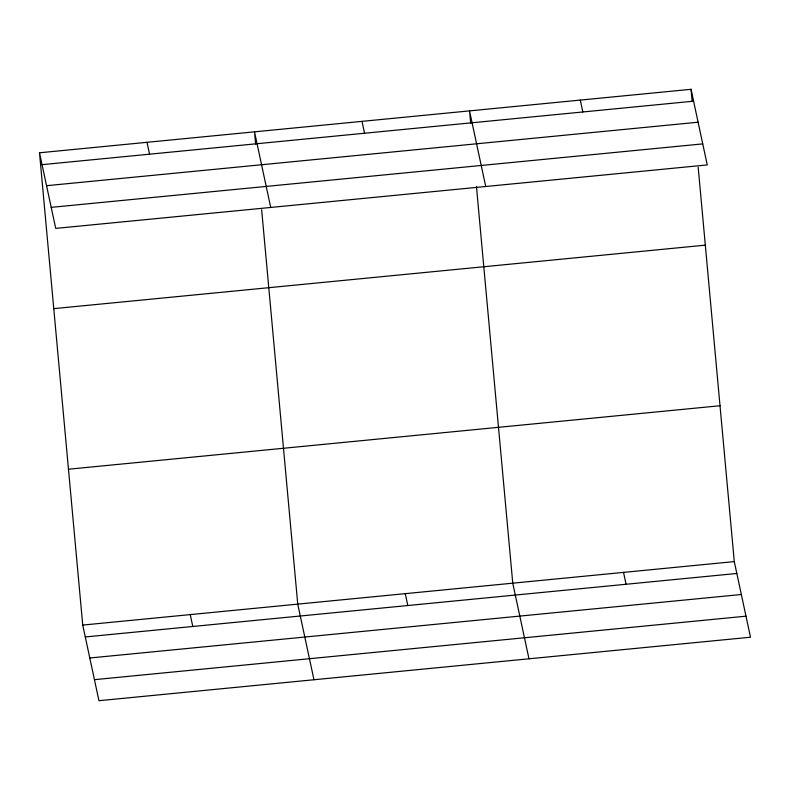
<?xml version="1.0" encoding="UTF-8"?>
<svg xmlns="http://www.w3.org/2000/svg" width="790" height="790" viewBox="0 0 790 790"><rect width="100%" height="100%" fill="white"/><g stroke="black" fill="none" stroke-linecap="round" stroke-linejoin="round"><path stroke-width="1.19" d="M39.5 152.786L691.053 89.3L707.257 164.922L55.715 228.399L39.5 152.786L82.743 625.078L98.948 700.7L750.5 637.214L734.285 561.601L698.182 167.233M42.048 164.666L693.6 101.179M46.551 185.699L698.103 122.213M51.202 207.365L702.754 143.889M53.769 308.643L705.322 245.157M68.473 469.221L720.016 405.744M82.743 625.078L734.285 561.601M85.281 636.957L736.833 573.471M89.793 657.991L741.346 594.505M94.445 679.667L745.987 616.18M580.285 100.093L582.832 111.973M623.527 572.394L626.075 584.264M485.732 186.499L469.527 110.886L470.643 123.062M528.974 658.801L512.759 583.178L476.439 186.381M362.018 121.364L364.565 133.233M405.26 593.655L407.798 605.535M270.723 207.454L254.508 131.841L255.624 144.017M313.966 679.746L297.751 604.133L261.648 209.765M147.009 142.309L149.547 154.188M190.242 614.61L192.79 626.48M691.053 89.3L692.168 101.476"/></g></svg>
